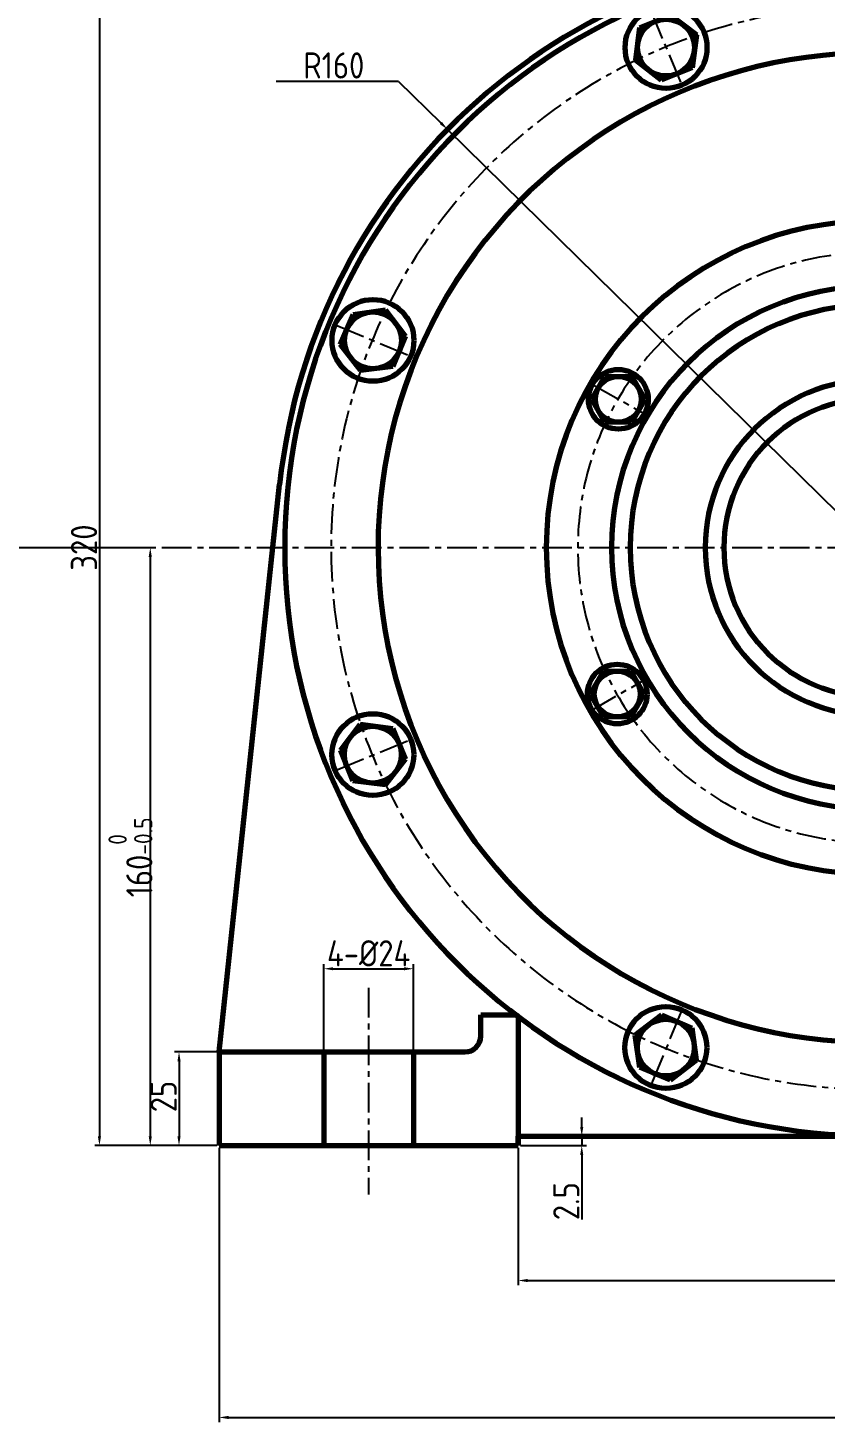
# Model space of a CAD drawing. Header units: millimetres. Extents: x -5 to 3318, y -968 to 297.
# Drawn here: x 2825.9 to 3038.9, y -545 to -172.4 of the extents above; entities that cross this region are included whole.
import ezdxf

# ---------------------------------------------------------------- set-up
doc = ezdxf.new("R2010")
doc.units = ezdxf.units.MM
doc.header["$LTSCALE"] = 0.25
doc.linetypes.add('CENTER', pattern=[50.8, 31.75, -6.35, 6.35, -6.35])
doc.layers.add('中心线', color=1, linetype='CENTER')
doc.layers.add('标注线', color=6, linetype='Continuous')
doc.layers.add('粗实线', color=7, linetype='Continuous', lineweight=70)
doc.styles.add('标注', font='gbenor.shx', dxfattribs={"height": 7, "bigfont": 'gbcbig.shx'})
doc.dimstyles.new('ISO-25', dxfattribs={"dimtxt": 7, "dimasz": 2.5, "dimexe": 1.25, "dimexo": 0.625, "dimtad": 1, "dimtxsty": '标注', "dimcen": 2.5, "dimadec": 0, "dimazin": 0, "dimtfac": 1, "dimtmove": 0, "dimatfit": 3, "dimfxl": 1, "dimarcsym": 0})

# ---------------------------------------------------------------- blocks, each defined once
blk = doc.blocks.new('*U1')
at = {"layer": '粗实线'}
for p, q in [((-6.97, 5.36), (1.15, 8.67)), ((1.15, 8.67), (8.14, 3.41)), ((-8.09, -3.35), (-6.97, 5.36)), ((8.14, 3.41), (6.93, -5.38)), ((-1.18, -8.69), (-8.09, -3.35)), ((6.93, -5.38), (-1.18, -8.69))]:
    blk.add_line(p, q, dxfattribs=at)
for radius in [10.93, 7.6]:
    blk.add_circle((0, 0), radius, dxfattribs=at)
blk = doc.blocks.new('*U2')
at = {"layer": '粗实线', "color": 0, "linetype": 'ByBlock', "lineweight": -2, "transparency": 16777216}
blk.add_blockref('*U1', (1282.5, 990.72), dxfattribs=at)
for p, rotation in [((1204.2, 912.45), 45), ((1204.17, 801.74), 90), ((1282.44, 723.44), 135)]:
    blk.add_blockref('*U1', p, dxfattribs=dict(at, rotation=rotation))
blk = doc.blocks.new('*U3')
at = {"layer": '粗实线'}
for p, q in [((-7.07, 0.04), (-3.61, 6.13)), ((-3.61, 6.13), (3.53, 6.13)), ((3.53, 6.13), (7.06, 0.04)), ((-3.61, -6.12), (-7.07, 0.04)), ((7.06, 0.04), (3.53, -6.12)), ((3.53, -6.12), (-3.61, -6.12))]:
    blk.add_line(p, q, dxfattribs=at)
for radius in [7.97, 6.13]:
    blk.add_circle((0, 0), radius, dxfattribs=at)
blk = doc.blocks.new('*U4')
at = {"layer": '粗实线', "color": 0, "linetype": 'ByBlock', "lineweight": -2, "transparency": 16777216}
blk.add_blockref('*U3', (1269.75, 896.7), dxfattribs=at)
blk = doc.blocks.new('*U5')
at = {"layer": '粗实线'}
for p, q in [((-7.07, 0.04), (-3.61, 6.13)), ((-3.61, 6.13), (3.53, 6.13)), ((3.53, 6.13), (7.06, 0.04)), ((-3.61, -6.12), (-7.07, 0.04)), ((7.06, 0.04), (3.53, -6.12)), ((3.53, -6.12), (-3.61, -6.12))]:
    blk.add_line(p, q, dxfattribs=at)
for radius in [7.97, 6.13]:
    blk.add_circle((0, 0), radius, dxfattribs=at)
blk = doc.blocks.new('*U6')
at = {"layer": '粗实线', "color": 0, "linetype": 'ByBlock', "lineweight": -2, "transparency": 16777216}
blk.add_blockref('*U5', (1269.75, 896.7), dxfattribs=at)
blk = doc.blocks.new('*D27')
at = {"layer": 'Defpoints', "color": 0, "transparency": 16777216}
for p in [(3034.27, -151.51), (2845.03, -471.09), (2877, -471.09)]:
    blk.add_point(p, dxfattribs=at)
at = {"layer": '标注线', "color": 0, "lineweight": -2, "transparency": 16777216}
for p, q in [((3033.65, -151.51), (2843.78, -151.51)), ((2845.03, -154.01), (2845.03, -468.59)), ((2876.37, -471.09), (2843.78, -471.09))]:
    blk.add_line(p, q, dxfattribs=at)
at = {"layer": '标注线', "color": 0, "transparency": 16777216}
for points in [[(2844.61, -154.01), (2845.45, -154.01), (2845.03, -151.51)], [(2844.61, -468.59), (2845.45, -468.59), (2845.03, -471.09)]]:
    blk.add_solid(points, dxfattribs=at)
at = {"layer": '标注线', "color": 0, "transparency": 16777216, "insert": (2840.9, -311.26), "char_height": 7, "attachment_point": 5, "rotation": 90, "style": '标注'}
blk.add_mtext('320', dxfattribs=at)
blk = doc.blocks.new('*D28')
at = {"layer": 'Defpoints', "color": 0, "transparency": 16777216}
for p in [(2829.58, -311.26), (2858.6, -471.09), (2876.37, -471.09)]:
    blk.add_point(p, dxfattribs=at)
at = {"layer": '标注线', "color": 0, "lineweight": -2, "transparency": 16777216}
for p, q in [((2830.21, -311.26), (2859.85, -311.26)), ((2858.6, -313.76), (2858.6, -468.59)), ((2875.75, -471.09), (2857.35, -471.09))]:
    blk.add_line(p, q, dxfattribs=at)
at = {"layer": '标注线', "color": 0, "transparency": 16777216}
for points in [[(2858.18, -313.76), (2859.02, -313.76), (2858.6, -311.26)], [(2858.18, -468.59), (2859.02, -468.59), (2858.6, -471.09)]]:
    blk.add_solid(points, dxfattribs=at)
at = {"layer": '标注线', "color": 0, "transparency": 16777216, "insert": (2853.3, -394.05), "char_height": 7, "attachment_point": 5, "rotation": 90, "style": '标注'}
blk.add_mtext('160{\\H0.7x;\\S 0^ -0.5;}', dxfattribs=at)
blk = doc.blocks.new('*D29')
at = {"layer": 'Defpoints', "color": 0, "transparency": 16777216}
for p in [(2877, -446.06), (2866.28, -471.09), (2876.37, -471.09)]:
    blk.add_point(p, dxfattribs=at)
at = {"layer": '标注线', "color": 0, "lineweight": -2, "transparency": 16777216}
for p, q in [((2876.37, -446.06), (2865.03, -446.06)), ((2866.28, -448.56), (2866.28, -468.59)), ((2875.75, -471.09), (2865.03, -471.09))]:
    blk.add_line(p, q, dxfattribs=at)
at = {"layer": '标注线', "color": 0, "transparency": 16777216}
for points in [[(2865.86, -448.56), (2866.7, -448.56), (2866.28, -446.06)], [(2865.86, -468.59), (2866.7, -468.59), (2866.28, -471.09)]]:
    blk.add_solid(points, dxfattribs=at)
at = {"layer": '标注线', "color": 0, "transparency": 16777216, "insert": (2862.16, -457.98), "char_height": 7, "attachment_point": 5, "rotation": 90, "style": '标注'}
blk.add_mtext('25', dxfattribs=at)
blk = doc.blocks.new('*D30')
at = {"layer": 'Defpoints', "color": 0, "transparency": 16777216}
for p in [(2928.92, -423.82), (2904.95, -446.06), (2928.92, -446.06)]:
    blk.add_point(p, dxfattribs=at)
at = {"layer": '标注线', "color": 0, "lineweight": -2, "transparency": 16777216}
for p, q in [((2904.95, -445.44), (2904.95, -422.57)), ((2907.45, -423.82), (2926.42, -423.82)), ((2928.92, -445.44), (2928.92, -422.57))]:
    blk.add_line(p, q, dxfattribs=at)
at = {"layer": '标注线', "color": 0, "transparency": 16777216}
for points in [[(2907.45, -423.41), (2907.45, -424.24), (2904.95, -423.82)], [(2926.42, -423.41), (2926.42, -424.24), (2928.92, -423.82)]]:
    blk.add_solid(points, dxfattribs=at)
at = {"layer": '标注线', "color": 0, "transparency": 16777216, "insert": (2916.94, -419.7), "char_height": 7, "attachment_point": 5, "style": '标注'}
blk.add_mtext('4-%%C24', dxfattribs=at)
blk = doc.blocks.new('*D31')
at = {"layer": 'Defpoints', "color": 0, "transparency": 16777216}
for p in [(2956.88, -468.61), (2973.86, -468.61), (2956.88, -471.09)]:
    blk.add_point(p, dxfattribs=at)
at = {"layer": '标注线', "color": 0, "lineweight": -2, "transparency": 16777216}
for p, q in [((2973.86, -466.11), (2973.86, -463.61)), ((2957.5, -468.61), (2975.11, -468.61)), ((2973.86, -468.61), (2973.86, -471.09)), ((2957.5, -471.09), (2975.11, -471.09)), ((2973.86, -473.59), (2973.86, -490.84))]:
    blk.add_line(p, q, dxfattribs=at)
at = {"layer": '标注线', "color": 0, "transparency": 16777216}
for points in [[(2973.44, -466.11), (2974.27, -466.11), (2973.86, -468.61)], [(2973.44, -473.59), (2974.27, -473.59), (2973.86, -471.09)]]:
    blk.add_solid(points, dxfattribs=at)
at = {"layer": '标注线', "color": 0, "transparency": 16777216, "insert": (2969.73, -485.94), "char_height": 7, "attachment_point": 5, "rotation": 90, "style": '标注'}
blk.add_mtext('2.5', dxfattribs=at)
blk = doc.blocks.new('*D32')
at = {"layer": 'Defpoints', "color": 0, "transparency": 16777216}
for p in [(2956.88, -471.09), (3146.68, -471.09), (3146.68, -507.15)]:
    blk.add_point(p, dxfattribs=at)
at = {"layer": '标注线', "color": 0, "lineweight": -2, "transparency": 16777216}
for p, q in [((2956.88, -471.71), (2956.88, -508.4)), ((3146.68, -471.71), (3146.68, -508.4)), ((2959.38, -507.15), (3144.18, -507.15))]:
    blk.add_line(p, q, dxfattribs=at)
at = {"layer": '标注线', "color": 0, "transparency": 16777216}
for points in [[(2959.38, -506.74), (2959.38, -507.57), (2956.88, -507.15)], [(3144.18, -506.74), (3144.18, -507.57), (3146.68, -507.15)]]:
    blk.add_solid(points, dxfattribs=at)
at = {"layer": '标注线', "color": 0, "transparency": 16777216, "insert": (3051.78, -503.03), "char_height": 7, "attachment_point": 5, "style": '标注'}
blk.add_mtext('190', dxfattribs=at)
blk = doc.blocks.new('*D33')
at = {"layer": 'Defpoints', "color": 0, "transparency": 16777216}
for p in [(2877, -471.09), (3226.56, -471.09), (3226.56, -543.75)]:
    blk.add_point(p, dxfattribs=at)
at = {"layer": '标注线', "color": 0, "lineweight": -2, "transparency": 16777216}
for p, q in [((2877, -471.71), (2877, -545)), ((3226.56, -471.71), (3226.56, -545)), ((2879.5, -543.75), (3224.06, -543.75))]:
    blk.add_line(p, q, dxfattribs=at)
at = {"layer": '标注线', "color": 0, "transparency": 16777216}
for points in [[(2879.5, -543.33), (2879.5, -544.17), (2877, -543.75)], [(3224.06, -543.33), (3224.06, -544.17), (3226.56, -543.75)]]:
    blk.add_solid(points, dxfattribs=at)
at = {"layer": '标注线', "color": 0, "transparency": 16777216, "insert": (3051.78, -539.62), "char_height": 7, "attachment_point": 5, "style": '标注'}
blk.add_mtext('350', dxfattribs=at)

msp = doc.modelspace()

# ---------------------------------------------------------------- linework, layer by layer
at = {"layer": '中心线'}
for p, q in [((2992.341, -167.813), (3000.457, -187.426)), ((2908.258, -251.821), (2927.871, -260.012)), ((2976.708, -267.677), (2990.572, -275.418)), ((2823.573, -311.26), (3235.349, -311.26)), ((2976.103, -354.95), (2990.406, -346.709)), ((2908.258, -370.772), (2927.871, -362.657)), ((2916.901, -428.93), (2916.901, -484.161)), ((3000.457, -435.243), (2992.341, -454.856))]:
    msp.add_line(p, q, dxfattribs=at)
for centre, radius, start, end in [((3051.705, -311.26), 144.797, 90, 270), ((3051.705, -311.26), 78.899, 88.99717, 270), ((3051.88, -243.97), 42.365, 166.65587, 166.71797), ((3051.88, -243.97), 42.365, 180.83278, 181.06565), ((3051.88, -243.97), 42.365, 194.47464, 194.63607), ((3051.88, -243.97), 42.365, 201.5486, 201.67355), ((3051.88, -243.97), 42.365, 228.96175, 229.01199), ((3051.88, -243.97), 42.365, 235.92482, 236.02555)]:
    msp.add_arc(centre, radius, start, end, dxfattribs=at)
at = {"layer": '标注线'}
for p, q in [((2924.924, -186.656), (2892.222, -186.656)), ((2924.924, -186.656), (2936.209, -197.747)), ((3051.705, -311.26), (2937.992, -199.5))]:
    msp.add_line(p, q, dxfattribs=at)
msp.add_solid([(2936.501, -197.45), (2935.917, -198.044), (2937.992, -199.5)], dxfattribs=at)
at = {"layer": '粗实线'}
for p, q in [((2876.998, -446.064), (2893.156, -294.429)), ((2946.883, -441.804), (2946.883, -436.146)), ((2946.883, -436.146), (2947.258, -436.146)), ((2947.258, -436.146), (2956.425, -436.146)), ((2956.425, -436.146), (2956.877, -436.82)), ((2956.877, -436.82), (2956.877, -468.608)), ((2876.998, -446.064), (2942.623, -446.064)), ((2876.998, -446.064), (2876.998, -471.087)), ((2904.952, -446.064), (2904.952, -471.087)), ((2928.923, -446.064), (2928.923, -471.087)), ((2956.877, -468.608), (2956.877, -471.087)), ((2956.877, -471.087), (2956.877, -468.608)), ((2956.877, -468.608), (3146.681, -468.608)), ((2876.998, -471.087), (2956.877, -471.087))]:
    msp.add_line(p, q, dxfattribs=at)
for centre, radius, start, end in [((3051.705, -311.26), 159.44, 4.47409, 173.94027), ((3051.705, -311.26), 157.198, 90, 270), ((3051.705, -311.26), 132.252, 90, 273.90826), ((3051.705, -311.26), 87.317, 90, 270), ((3051.705, -311.26), 69.881, 90, 270), ((3051.705, -311.26), 64.922, 90, 270), ((3051.705, -311.26), 44.862, 90, 270), ((3051.705, -311.26), 39.899, 90, 270), ((2942.623, -441.804), 4.26, 270, 0)]:
    msp.add_arc(centre, radius, start, end, dxfattribs=at)

# ---------------------------------------------------------------- block references
for name in ['*U2', '*U4']:
    msp.add_blockref(name, (1713.881, -1168.325), dxfattribs=at)
at = {"layer": '粗实线', "rotation": 59.99999999999999}
msp.add_blockref('*U6', (3125.033, -1898.382), dxfattribs=at)

# ---------------------------------------------------------------- texts
at = {"layer": '标注线', "insert": (2899.466, -178.889), "char_height": 7, "attachment_point": 1, "style": '标注'}
msp.add_mtext_dynamic_manual_height_columns('R160', width=59.3656, gutter_width=35, heights=[0], dxfattribs=at)

# ---------------------------------------------------------------- dimensions: what is measured, and where the dimension line sits
at = {"layer": '标注线'}
for base, p1, p2, text, picture, middle in [((2845.03, -471.087), (3034.273, -151.51), (2876.998, -471.087), '320', '*D27', (2845.03, -311.26)), ((2858.6, -471.087), (2829.584, -311.26), (2876.373, -471.087), '160{\\H0.7x;\\S 0^ -0.5;}', '*D28', (2858.6, -394.045)), ((2866.281, -471.087), (2876.998, -446.064), (2876.373, -471.087), '25', '*D29', (2866.281, -457.98)), ((2973.857, -468.608), (2956.877, -471.087), (2956.877, -468.608), '2.5', '*D31', (2973.857, -485.942))]:
    dim = msp.add_linear_dim(base=base, p1=p1, p2=p2, angle=90, text=text, dimstyle='ISO-25', dxfattribs=at)
    dim.commit()
    dim.dimension.update_dxf_attribs({"geometry": picture, "text_midpoint": middle, "dimtype": 160})
for base, p1, p2, text, picture, middle in [((2928.923, -423.822), (2904.952, -446.064), (2928.923, -446.064), '4-%%C24', '*D30', (2916.937, -419.697)), ((3226.556, -543.75), (2876.998, -471.087), (3226.556, -471.087), '350', '*D33', (3051.777, -539.625)), ((3146.681, -507.152), (2956.877, -471.087), (3146.681, -471.087), '190', '*D32', (3051.779, -503.027))]:
    dim = msp.add_linear_dim(base=base, p1=p1, p2=p2, text=text, dimstyle='ISO-25', dxfattribs=at)
    dim.commit()
    dim.dimension.update_dxf_attribs({"geometry": picture, "text_midpoint": middle})

doc.saveas('drawing.dxf')
